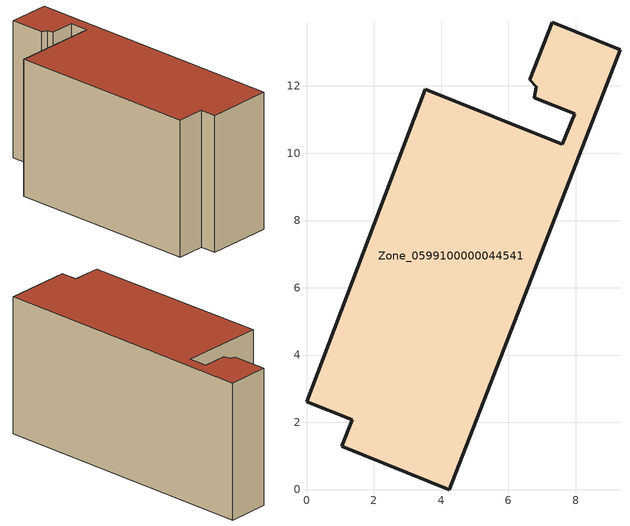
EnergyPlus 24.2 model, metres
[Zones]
Zone_0599100000044541
 floor ground (C_G): 6.78,11.66 6.84,11.98 6.63,12.18 7.31,13.89 9.32,13.09 4.24,0 1.04,1.28 1.36,2.07 0,2.62 3.53,11.9 7.61,10.27 7.97,11.18 z7.07
 wall outside (C_F): 1.36,2.07 1.04,1.28 4.24,0 9.32,13.09 7.31,13.89 6.63,12.18 6.84,11.98 6.78,11.66 7.97,11.18 7.61,10.27 3.53,11.9 0,2.62 1.36,2.07 z7.07:14.28
 roof outside (C_R): 6.84,11.98 6.78,11.66 7.97,11.18 7.61,10.27 3.53,11.9 0,2.62 1.36,2.07 1.04,1.28 4.24,0 9.32,13.09 7.31,13.89 6.63,12.18 z14.28
[BUILDING]
Pand.0599100000044541: North Axis=0; Terrain=City; Loads Convergence Tolerance Value=0.04; Temperature Convergence Tolerance Value=0.4; Solar Distribution=FullExterior; Maximum Number of Warmup Days=25; Minimum Number of Warmup Days=1
[Site:Location]
Rotterdam.The.Hague.AP_ZH_NLD Design_Conditions: Latitude=51.96; Longitude=4.45; Time Zone=1; Elevation=-4.5
[SITE:GROUNDTEMPERATURE:BUILDINGSURFACE]
18, 18, 18, 18, 18, 18, 18, 18, 18, 18, 18, 18
[MATERIAL] Thermal Absorptance=0.9; Solar Absorptance=0.7; Visible Absorptance=0.7
Name | Roughness | Thickness | Conductivity | Density | Specific Heat
G.TI.1975-1991 | MediumSmooth | 0.15 | 0.288461 | 540 | 1210
F.TI.1975-1991 | Rough | 0.3 | 0.230769 | 1920 | 840
R.TI.1975-1991 | MediumRough | 0.2 | 0.153846 | 1500 | 1000
[CONSTRUCTION]
C_G: G.TI.1975-1991
C_F: F.TI.1975-1991
C_R: R.TI.1975-1991
[ZONE]
Zone_0599100000044541: Type=1; Multiplier=1; Ceiling Height=Autocalculate; Volume=Autocalculate; Floor Area=autocalculate; Part of Total Floor Area=Yes
[ZONEINFILTRATION:DESIGNFLOWRATE]
Infil_Zone_0599100000044541: Zone or ZoneList or Space or SpaceList=Zone_0599100000044541; Schedule=AlwaysOn; Design Flow Rate Calculation Method=Flow/Area; Flow Rate per Floor Area=0.003; Constant Term Coefficient=1; Temperature Term Coefficient=0; Velocity Term Coefficient=0; Velocity Squared Term Coefficient=0
[HVACTEMPLATE:ZONE:IDEALLOADSAIRSYSTEM]
Zone_0599100000044541: Maximum Heating Supply Air Temperature=50; Minimum Cooling Supply Air Temperature=13; Maximum Heating Supply Air Humidity Ratio=0.0156; Minimum Cooling Supply Air Humidity Ratio=0.0077; Heating Limit=NoLimit; Cooling Limit=NoLimit; Dehumidification Control Type=ConstantSensibleHeatRatio; Cooling Sensible Heat Ratio=0.7; Dehumidification Setpoint=60; Humidification Control Type=None; Humidification Setpoint=30; Outdoor Air Method=None; Outdoor Air Flow Rate per Person=0.00944; Outdoor Air Flow Rate per Zone Floor Area=0; Outdoor Air Flow Rate per Zone=0; Demand Controlled Ventilation Type=None; Outdoor Air Economizer Type=NoEconomizer; Heat Recovery Type=None; Sensible Heat Recovery Effectiveness=0.7; Latent Heat Recovery Effectiveness=0.65
[ZONECONTROL:THERMOSTAT]
ThermostatControl_Zone_0599100000044541: Zone or ZoneList=Zone_0599100000044541; Control Type Schedule=DualSetpointControlType; Control 1=Thermostat_Zone_0599100000044541; Temperature Difference Between Cutout And Setpoint=0
[THERMOSTATSETPOINT:DUALSETPOINT]
Thermostat_Zone_0599100000044541: Heating Setpoint Temperature Schedule=HeatingSetpoint_Zone_0599100000044541; Cooling Setpoint Temperature Schedule=CoolingSetpoint_Zone_0599100000044541
[SCHEDULE:COMPACT]
HeatingSetpoint_Zone_0599100000044541: Through: 12/31, For: AllDays, Until: 24:00, 21
CoolingSetpoint_Zone_0599100000044541: Through: 12/31, For: AllDays, Until: 24:00, 24
DualSetpointControlType: Through: 12/31, For: AllDays, Until: 24:00, 4
AlwaysOn: Through: 12/31, For: AllDays, Until: 24:00, 1
